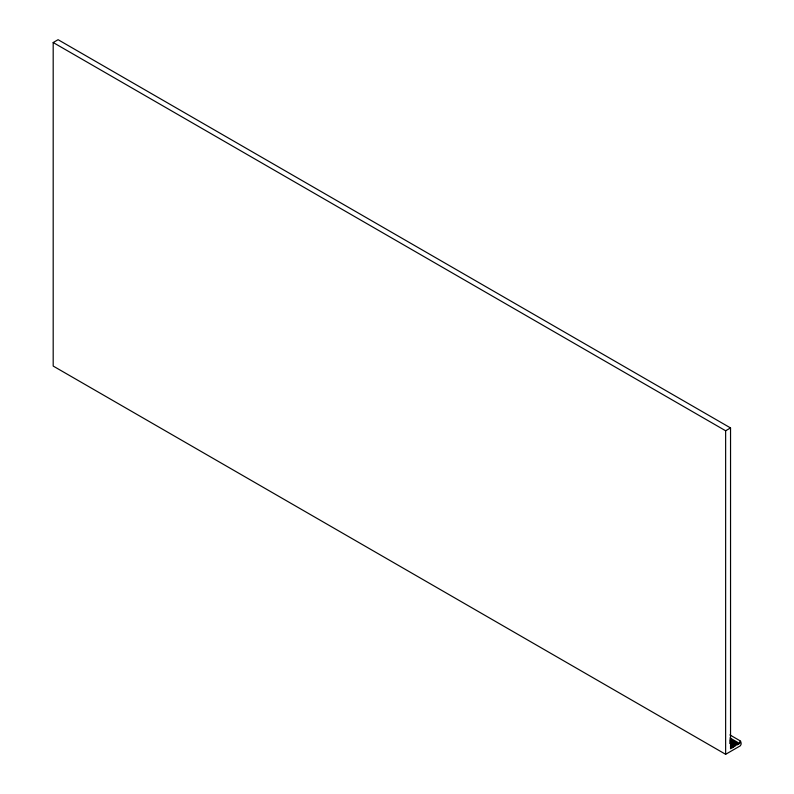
<?xml version="1.0" encoding="UTF-8"?>
<svg xmlns="http://www.w3.org/2000/svg" width="794" height="794" viewBox="0 0 794 794"><rect width="100%" height="100%" fill="white"/><g stroke="black" fill="none" stroke-linecap="round" stroke-linejoin="round"><path stroke-width="1.19" d="M732.644 747.561C734.629 745.635 737.05 744.444 739.641 743.512C739.542 738.301 742.668 743.67 740.226 745.874L725.637 754.3L53.188 366.064L53.188 42.529L58.091 39.7L730.54 427.936L730.54 748.772L732.644 747.561L730.49 746.32M53.188 42.529L725.637 430.765L730.54 427.936M729.904 734.916L740.643 741.12M729.974 737.934L739.641 743.512M729.885 739.224L738.48 744.186M729.795 740.524L737.308 744.861M729.696 741.814L735.065 744.921M729.607 743.115L734.976 746.211M730.589 745.03L733.805 746.886M725.637 430.765L725.637 754.3"/></g></svg>
